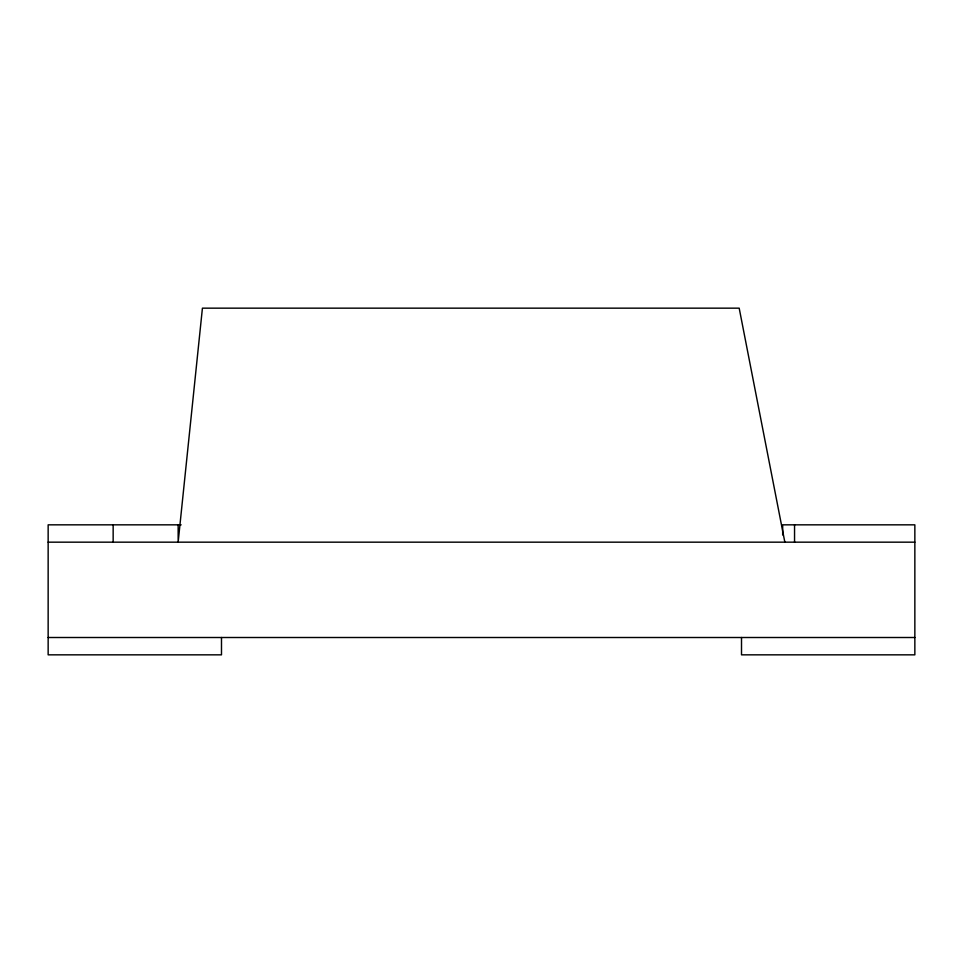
<?xml version="1.0" encoding="UTF-8"?>
<svg xmlns="http://www.w3.org/2000/svg" width="963" height="963" viewBox="0 0 963 963"><rect width="100%" height="100%" fill="white"/><g stroke="black" fill="none" stroke-linecap="round" stroke-linejoin="round"><path stroke-width="1.44" d="M181.14 524.835L48.15 524.835L48.15 654.84L221.49 654.84L221.49 637.506M48.15 542.169L914.85 542.169M48.15 637.506L914.85 637.506M784.845 542.169L739.187 308.16L202.423 308.16L178.155 542.169L178.155 524.835M794.547 524.835L794.547 542.169M782.678 534.947L782.678 524.835L914.85 524.835L914.85 654.84L741.51 654.84L741.51 637.506M113.153 524.835L113.153 542.169"/></g></svg>
